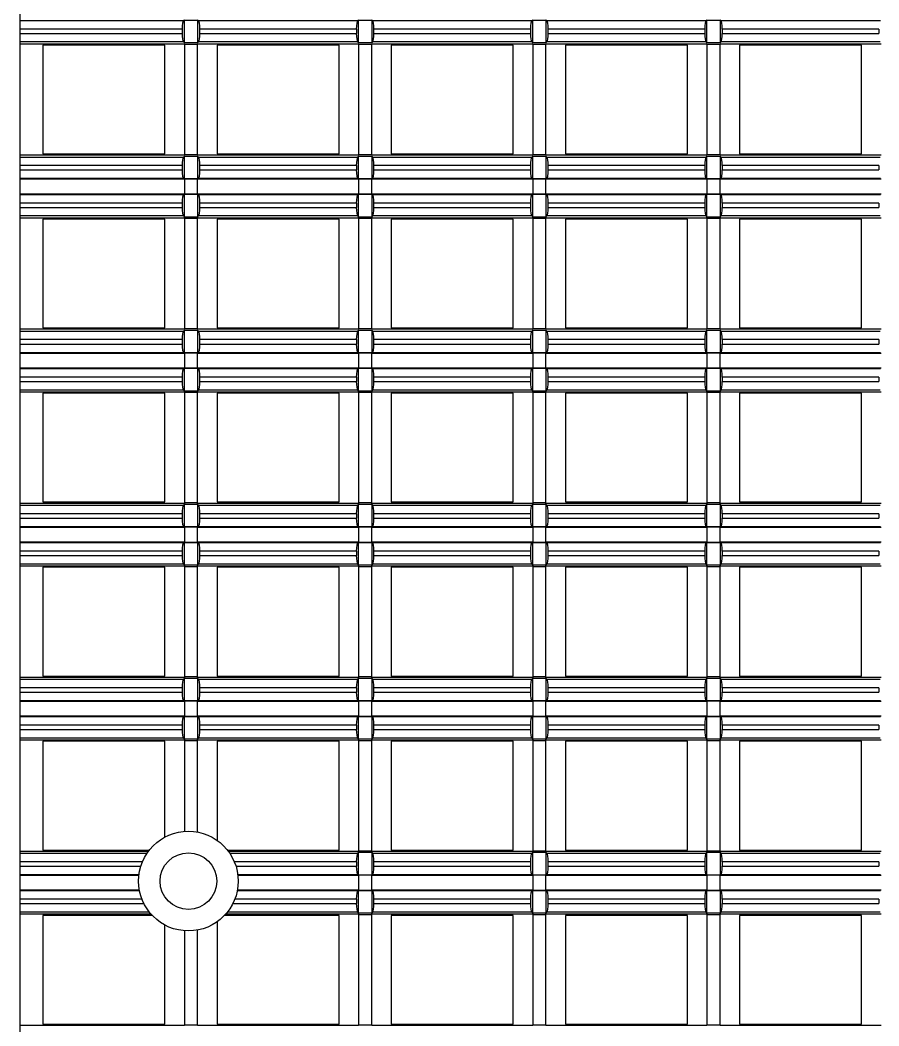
# Model space of a CAD drawing. Header units: inches. Extents: x 0 to 653, y 0 to 346.
# Drawn here: x 0 to 19.72, y 280.09 to 303.2 of the extents above; entities that cross this region are included whole.
import ezdxf

# ---------------------------------------------------------------- set-up
doc = ezdxf.new("R2010")
doc.units = ezdxf.units.IN
doc.header["$LTSCALE"] = 35.925693
doc.header["$MEASUREMENT"] = 0
doc.layers.get('0').update_dxf_attribs({"linetype": 'CONTINUOUS'})
doc.layers.add('2', color=7, linetype='CONTINUOUS')
doc.layers.add('71', color=7, linetype='CONTINUOUS')

msp = doc.modelspace()

# ---------------------------------------------------------------- linework, layer by layer
at = {"color": 7, "linetype": 'Continuous'}
msp.add_line((0, 0), (0, 346.127), dxfattribs=at)
at = {"color": 3, "linetype": 'Continuous'}
msp.add_circle((3.864, 283.418), 0.65, dxfattribs=at)
at = {"layer": '2', "color": 132, "linetype": 'Continuous', "true_color": 0x00cccc}
for p, q in [((0, 191.471), (0, 319.291)), ((0, 303.199), (3.755, 303.199)), ((3.773, 303.203), (3.755, 303.199)), ((3.773, 302.679), (3.773, 303.203)), ((3.773, 303.203), (4.073, 303.203)), ((4.073, 303.203), (4.073, 302.679)), ((4.092, 303.199), (4.073, 303.203)), ((4.092, 303.199), (7.755, 303.199)), ((7.773, 303.203), (7.755, 303.199)), ((7.773, 302.679), (7.773, 303.203)), ((7.773, 303.203), (8.073, 303.203)), ((8.073, 303.203), (8.073, 302.679)), ((8.092, 303.199), (8.073, 303.203)), ((8.092, 303.199), (11.755, 303.199)), ((11.773, 303.203), (11.755, 303.199)), ((11.773, 302.679), (11.773, 303.203)), ((11.773, 303.203), (12.073, 303.203)), ((12.073, 303.203), (12.073, 302.679)), ((12.092, 303.199), (12.073, 303.203)), ((12.092, 303.199), (15.755, 303.199)), ((15.773, 303.203), (15.755, 303.199)), ((15.773, 302.679), (15.773, 303.203)), ((15.773, 303.203), (16.073, 303.203)), ((16.073, 303.203), (16.073, 302.679)), ((16.092, 303.199), (16.073, 303.203)), ((16.092, 303.199), (19.755, 303.199)), ((3.721, 302.999), (0, 302.999)), ((0, 302.9), (3.721, 302.9)), ((3.721, 302.999), (3.721, 302.9)), ((4.126, 302.9), (4.126, 302.999)), ((7.721, 302.999), (4.126, 302.999)), ((4.126, 302.9), (7.721, 302.9)), ((7.721, 302.999), (7.721, 302.9)), ((8.126, 302.9), (8.126, 302.999)), ((11.721, 302.999), (8.126, 302.999)), ((8.126, 302.9), (11.721, 302.9)), ((11.721, 302.999), (11.721, 302.9)), ((12.126, 302.9), (12.126, 302.999)), ((15.721, 302.999), (12.126, 302.999)), ((12.126, 302.9), (15.721, 302.9)), ((15.721, 302.999), (15.721, 302.9)), ((16.126, 302.9), (16.126, 302.999)), ((19.721, 302.999), (16.126, 302.999)), ((16.126, 302.9), (19.721, 302.9)), ((19.721, 302.999), (19.721, 302.9)), ((3.75, 302.703), (0, 302.703)), ((0, 302.662), (3.773, 302.662)), ((0.523, 302.63), (0.523, 300.13)), ((3.323, 302.63), (0.523, 302.63)), ((3.323, 300.13), (3.323, 302.63)), ((3.75, 302.703), (3.773, 302.679)), ((4.073, 302.679), (3.773, 302.679)), ((3.773, 302.662), (3.773, 300.099)), ((4.073, 302.644), (3.773, 302.644)), ((4.073, 302.679), (4.097, 302.703)), ((4.073, 300.099), (4.073, 302.662)), ((4.073, 302.662), (7.773, 302.662)), ((7.75, 302.703), (4.097, 302.703)), ((4.523, 302.63), (4.523, 300.13)), ((7.323, 302.63), (4.523, 302.63)), ((7.323, 300.13), (7.323, 302.63)), ((7.75, 302.703), (7.773, 302.679)), ((8.073, 302.679), (7.773, 302.679)), ((7.773, 302.662), (7.773, 300.099)), ((8.073, 302.644), (7.773, 302.644)), ((8.073, 302.679), (8.097, 302.703)), ((8.073, 300.099), (8.073, 302.662)), ((8.073, 302.662), (11.773, 302.662)), ((11.75, 302.703), (8.097, 302.703)), ((8.523, 302.63), (8.523, 300.13)), ((11.323, 302.63), (8.523, 302.63)), ((11.323, 300.13), (11.323, 302.63)), ((11.75, 302.703), (11.773, 302.679)), ((12.073, 302.679), (11.773, 302.679)), ((11.773, 302.662), (11.773, 300.099)), ((12.073, 302.644), (11.773, 302.644)), ((12.073, 302.679), (12.097, 302.703)), ((12.073, 300.099), (12.073, 302.662)), ((12.073, 302.662), (15.773, 302.662)), ((15.75, 302.703), (12.097, 302.703)), ((12.523, 302.63), (12.523, 300.13)), ((15.323, 302.63), (12.523, 302.63)), ((15.323, 300.13), (15.323, 302.63)), ((15.75, 302.703), (15.773, 302.679)), ((16.073, 302.679), (15.773, 302.679)), ((15.773, 302.662), (15.773, 300.099)), ((16.073, 302.644), (15.773, 302.644)), ((16.073, 302.679), (16.096, 302.703)), ((16.073, 300.099), (16.073, 302.662)), ((16.073, 302.662), (19.773, 302.662)), ((19.75, 302.703), (16.096, 302.703)), ((16.523, 302.63), (16.523, 300.13)), ((19.323, 302.63), (16.523, 302.63)), ((19.323, 300.13), (19.323, 302.63)), ((3.773, 300.099), (0, 300.099)), ((0, 300.058), (3.75, 300.058)), ((0.523, 300.13), (3.323, 300.13)), ((3.773, 300.081), (3.75, 300.058)), ((3.773, 300.117), (4.073, 300.117)), ((3.773, 299.558), (3.773, 300.081)), ((3.773, 300.081), (4.073, 300.081)), ((7.773, 300.099), (4.073, 300.099)), ((4.073, 300.081), (4.073, 299.558)), ((4.097, 300.058), (4.073, 300.081)), ((4.097, 300.058), (7.75, 300.058)), ((4.523, 300.13), (7.323, 300.13)), ((7.773, 300.081), (7.75, 300.058)), ((7.773, 300.117), (8.073, 300.117)), ((7.773, 299.558), (7.773, 300.081)), ((7.773, 300.081), (8.073, 300.081)), ((11.773, 300.099), (8.073, 300.099)), ((8.073, 300.081), (8.073, 299.558)), ((8.097, 300.058), (8.073, 300.081)), ((8.097, 300.058), (11.75, 300.058)), ((8.523, 300.13), (11.323, 300.13)), ((11.773, 300.081), (11.75, 300.058)), ((11.773, 300.117), (12.073, 300.117)), ((11.773, 299.558), (11.773, 300.081)), ((11.773, 300.081), (12.073, 300.081)), ((15.773, 300.099), (12.073, 300.099)), ((12.073, 300.081), (12.073, 299.558)), ((12.097, 300.058), (12.073, 300.081)), ((12.097, 300.058), (15.75, 300.058)), ((12.523, 300.13), (15.323, 300.13)), ((15.773, 300.081), (15.75, 300.058)), ((15.773, 300.117), (16.073, 300.117)), ((15.773, 299.558), (15.773, 300.081)), ((15.773, 300.081), (16.073, 300.081)), ((19.773, 300.099), (16.073, 300.099)), ((16.073, 300.081), (16.073, 299.558)), ((16.096, 300.058), (16.073, 300.081)), ((16.096, 300.058), (19.75, 300.058)), ((16.523, 300.13), (19.323, 300.13)), ((3.721, 299.861), (0, 299.861)), ((3.721, 299.861), (3.721, 299.761)), ((4.126, 299.761), (4.126, 299.861)), ((7.721, 299.861), (4.126, 299.861)), ((7.721, 299.861), (7.721, 299.761)), ((8.126, 299.761), (8.126, 299.861)), ((11.721, 299.861), (8.126, 299.861)), ((11.721, 299.861), (11.721, 299.761)), ((12.126, 299.761), (12.126, 299.861)), ((15.721, 299.861), (12.126, 299.861)), ((15.721, 299.861), (15.721, 299.761)), ((16.126, 299.761), (16.126, 299.861)), ((19.721, 299.861), (16.126, 299.861)), ((19.721, 299.861), (19.721, 299.761)), ((0, 299.761), (3.721, 299.761)), ((3.755, 299.562), (0, 299.562)), ((3.755, 299.562), (3.773, 299.558)), ((4.073, 299.558), (4.092, 299.562)), ((7.755, 299.562), (4.092, 299.562)), ((4.126, 299.761), (7.721, 299.761)), ((7.755, 299.562), (7.773, 299.558)), ((8.073, 299.558), (8.092, 299.562)), ((11.755, 299.562), (8.092, 299.562)), ((8.126, 299.761), (11.721, 299.761)), ((11.755, 299.562), (11.773, 299.558)), ((12.073, 299.558), (12.092, 299.562)), ((15.755, 299.562), (12.092, 299.562)), ((12.126, 299.761), (15.721, 299.761)), ((15.755, 299.562), (15.773, 299.558)), ((16.073, 299.558), (16.092, 299.562)), ((19.755, 299.562), (16.092, 299.562)), ((16.126, 299.761), (19.721, 299.761)), ((0, 299.554), (3.773, 299.554)), ((4.073, 299.558), (3.773, 299.558)), ((3.773, 299.554), (3.773, 299.206)), ((4.073, 299.551), (3.773, 299.551)), ((4.073, 299.206), (4.073, 299.554)), ((4.073, 299.554), (7.773, 299.554)), ((8.073, 299.558), (7.773, 299.558)), ((7.773, 299.554), (7.773, 299.206)), ((8.073, 299.551), (7.773, 299.551)), ((8.073, 299.206), (8.073, 299.554)), ((8.073, 299.554), (11.773, 299.554)), ((12.073, 299.558), (11.773, 299.558)), ((11.773, 299.554), (11.773, 299.206)), ((12.073, 299.551), (11.773, 299.551)), ((12.073, 299.206), (12.073, 299.554)), ((12.073, 299.554), (15.773, 299.554)), ((16.073, 299.558), (15.773, 299.558)), ((15.773, 299.554), (15.773, 299.206)), ((16.073, 299.551), (15.773, 299.551)), ((16.073, 299.206), (16.073, 299.554)), ((16.073, 299.554), (19.773, 299.554)), ((3.773, 299.206), (0, 299.206)), ((0, 299.199), (3.755, 299.199)), ((3.773, 299.203), (3.755, 299.199)), ((3.773, 299.21), (4.073, 299.21)), ((3.773, 298.679), (3.773, 299.203)), ((3.773, 299.203), (4.073, 299.203)), ((7.773, 299.206), (4.073, 299.206)), ((4.073, 299.203), (4.073, 298.679)), ((4.092, 299.199), (4.073, 299.203)), ((4.092, 299.199), (7.755, 299.199)), ((7.773, 299.203), (7.755, 299.199)), ((7.773, 299.21), (8.073, 299.21)), ((7.773, 298.679), (7.773, 299.203)), ((7.773, 299.203), (8.073, 299.203)), ((11.773, 299.206), (8.073, 299.206)), ((8.073, 299.203), (8.073, 298.679)), ((8.092, 299.199), (8.073, 299.203)), ((8.092, 299.199), (11.755, 299.199)), ((11.773, 299.203), (11.755, 299.199)), ((11.773, 299.21), (12.073, 299.21)), ((11.773, 298.679), (11.773, 299.203)), ((11.773, 299.203), (12.073, 299.203)), ((15.773, 299.206), (12.073, 299.206)), ((12.073, 299.203), (12.073, 298.679)), ((12.092, 299.199), (12.073, 299.203)), ((12.092, 299.199), (15.755, 299.199)), ((15.773, 299.203), (15.755, 299.199)), ((15.773, 299.21), (16.073, 299.21)), ((15.773, 298.679), (15.773, 299.203)), ((15.773, 299.203), (16.073, 299.203)), ((19.773, 299.206), (16.073, 299.206)), ((16.073, 299.203), (16.073, 298.679)), ((16.092, 299.199), (16.073, 299.203)), ((16.092, 299.199), (19.755, 299.199)), ((3.721, 298.999), (0, 298.999)), ((0, 298.9), (3.721, 298.9)), ((3.721, 298.999), (3.721, 298.9)), ((4.126, 298.9), (4.126, 298.999)), ((7.721, 298.999), (4.126, 298.999)), ((4.126, 298.9), (7.721, 298.9)), ((7.721, 298.999), (7.721, 298.9)), ((8.126, 298.9), (8.126, 298.999)), ((11.721, 298.999), (8.126, 298.999)), ((8.126, 298.9), (11.721, 298.9)), ((11.721, 298.999), (11.721, 298.9)), ((12.126, 298.9), (12.126, 298.999)), ((15.721, 298.999), (12.126, 298.999)), ((12.126, 298.9), (15.721, 298.9)), ((15.721, 298.999), (15.721, 298.9)), ((16.126, 298.9), (16.126, 298.999)), ((19.721, 298.999), (16.126, 298.999)), ((16.126, 298.9), (19.721, 298.9)), ((19.721, 298.999), (19.721, 298.9)), ((3.75, 298.703), (0, 298.703)), ((0, 298.662), (3.773, 298.662)), ((3.75, 298.703), (3.773, 298.679)), ((4.073, 298.679), (3.773, 298.679)), ((3.773, 298.662), (3.773, 296.099)), ((4.073, 298.644), (3.773, 298.644)), ((4.073, 298.679), (4.097, 298.703)), ((4.073, 296.099), (4.073, 298.662)), ((4.073, 298.662), (7.773, 298.662)), ((7.75, 298.703), (4.097, 298.703)), ((7.75, 298.703), (7.773, 298.679)), ((8.073, 298.679), (7.773, 298.679)), ((7.773, 298.662), (7.773, 296.099)), ((8.073, 298.644), (7.773, 298.644)), ((8.073, 298.679), (8.097, 298.703)), ((8.073, 296.099), (8.073, 298.662)), ((8.073, 298.662), (11.773, 298.662)), ((11.75, 298.703), (8.097, 298.703)), ((11.75, 298.703), (11.773, 298.679)), ((12.073, 298.679), (11.773, 298.679)), ((11.773, 298.662), (11.773, 296.099)), ((12.073, 298.644), (11.773, 298.644)), ((12.073, 298.679), (12.097, 298.703)), ((12.073, 296.099), (12.073, 298.662)), ((12.073, 298.662), (15.773, 298.662)), ((15.75, 298.703), (12.097, 298.703)), ((15.75, 298.703), (15.773, 298.679)), ((16.073, 298.679), (15.773, 298.679)), ((15.773, 298.662), (15.773, 296.099)), ((16.073, 298.644), (15.773, 298.644)), ((16.073, 298.679), (16.096, 298.703)), ((16.073, 296.099), (16.073, 298.662)), ((16.073, 298.662), (19.773, 298.662)), ((19.75, 298.703), (16.096, 298.703)), ((0.523, 298.63), (0.523, 296.13)), ((3.323, 298.63), (0.523, 298.63)), ((3.323, 296.13), (3.323, 298.63)), ((4.523, 298.63), (4.523, 296.13)), ((7.323, 298.63), (4.523, 298.63)), ((7.323, 296.13), (7.323, 298.63)), ((8.523, 298.63), (8.523, 296.13)), ((11.323, 298.63), (8.523, 298.63)), ((11.323, 296.13), (11.323, 298.63)), ((12.523, 298.63), (12.523, 296.13)), ((15.323, 298.63), (12.523, 298.63)), ((15.323, 296.13), (15.323, 298.63)), ((16.523, 298.63), (16.523, 296.13)), ((19.323, 298.63), (16.523, 298.63)), ((19.323, 296.13), (19.323, 298.63)), ((3.773, 296.099), (0, 296.099)), ((0.523, 296.13), (3.323, 296.13)), ((3.773, 296.117), (4.073, 296.117)), ((7.773, 296.099), (4.073, 296.099)), ((4.523, 296.13), (7.323, 296.13)), ((7.773, 296.117), (8.073, 296.117)), ((11.773, 296.099), (8.073, 296.099)), ((8.523, 296.13), (11.323, 296.13)), ((11.773, 296.117), (12.073, 296.117)), ((15.773, 296.099), (12.073, 296.099)), ((12.523, 296.13), (15.323, 296.13)), ((15.773, 296.117), (16.073, 296.117)), ((19.773, 296.099), (16.073, 296.099)), ((16.523, 296.13), (19.323, 296.13)), ((0, 296.058), (3.75, 296.058)), ((3.721, 295.861), (0, 295.861)), ((3.721, 295.861), (3.721, 295.761)), ((3.773, 296.081), (3.75, 296.058)), ((3.773, 295.558), (3.773, 296.081)), ((3.773, 296.081), (4.073, 296.081)), ((4.073, 296.081), (4.073, 295.558)), ((4.097, 296.058), (4.073, 296.081)), ((4.097, 296.058), (7.75, 296.058)), ((4.126, 295.761), (4.126, 295.861)), ((7.721, 295.861), (4.126, 295.861)), ((7.721, 295.861), (7.721, 295.761)), ((7.773, 296.081), (7.75, 296.058)), ((7.773, 295.558), (7.773, 296.081)), ((7.773, 296.081), (8.073, 296.081)), ((8.073, 296.081), (8.073, 295.558)), ((8.097, 296.058), (8.073, 296.081)), ((8.097, 296.058), (11.75, 296.058)), ((8.126, 295.761), (8.126, 295.861)), ((11.721, 295.861), (8.126, 295.861)), ((11.721, 295.861), (11.721, 295.761)), ((11.773, 296.081), (11.75, 296.058)), ((11.773, 295.558), (11.773, 296.081)), ((11.773, 296.081), (12.073, 296.081)), ((12.073, 296.081), (12.073, 295.558)), ((12.097, 296.058), (12.073, 296.081)), ((12.097, 296.058), (15.75, 296.058)), ((12.126, 295.761), (12.126, 295.861)), ((15.721, 295.861), (12.126, 295.861)), ((15.721, 295.861), (15.721, 295.761)), ((15.773, 296.081), (15.75, 296.058)), ((15.773, 295.558), (15.773, 296.081)), ((15.773, 296.081), (16.073, 296.081)), ((16.073, 296.081), (16.073, 295.558)), ((16.096, 296.058), (16.073, 296.081)), ((16.096, 296.058), (19.75, 296.058)), ((16.126, 295.761), (16.126, 295.861)), ((19.721, 295.861), (16.126, 295.861)), ((19.721, 295.861), (19.721, 295.761)), ((0, 295.761), (3.721, 295.761)), ((4.126, 295.761), (7.721, 295.761)), ((8.126, 295.761), (11.721, 295.761)), ((12.126, 295.761), (15.721, 295.761)), ((16.126, 295.761), (19.721, 295.761)), ((3.755, 295.562), (0, 295.562)), ((0, 295.554), (3.773, 295.554)), ((3.755, 295.562), (3.773, 295.558)), ((4.073, 295.558), (3.773, 295.558)), ((3.773, 295.554), (3.773, 295.206)), ((4.073, 295.551), (3.773, 295.551)), ((4.073, 295.558), (4.092, 295.562)), ((4.073, 295.206), (4.073, 295.554)), ((4.073, 295.554), (7.773, 295.554)), ((7.755, 295.562), (4.092, 295.562)), ((7.755, 295.562), (7.773, 295.558)), ((8.073, 295.558), (7.773, 295.558)), ((7.773, 295.554), (7.773, 295.206)), ((8.073, 295.551), (7.773, 295.551)), ((8.073, 295.558), (8.092, 295.562)), ((8.073, 295.206), (8.073, 295.554)), ((8.073, 295.554), (11.773, 295.554)), ((11.755, 295.562), (8.092, 295.562)), ((11.755, 295.562), (11.773, 295.558)), ((12.073, 295.558), (11.773, 295.558)), ((11.773, 295.554), (11.773, 295.206)), ((12.073, 295.551), (11.773, 295.551)), ((12.073, 295.558), (12.092, 295.562)), ((12.073, 295.206), (12.073, 295.554)), ((12.073, 295.554), (15.773, 295.554)), ((15.755, 295.562), (12.092, 295.562)), ((15.755, 295.562), (15.773, 295.558)), ((16.073, 295.558), (15.773, 295.558)), ((15.773, 295.554), (15.773, 295.206)), ((16.073, 295.551), (15.773, 295.551)), ((16.073, 295.558), (16.092, 295.562)), ((16.073, 295.206), (16.073, 295.554)), ((16.073, 295.554), (19.773, 295.554)), ((19.755, 295.562), (16.092, 295.562)), ((3.773, 295.206), (0, 295.206)), ((0, 295.199), (3.755, 295.199)), ((3.773, 295.203), (3.755, 295.199)), ((3.773, 295.21), (4.073, 295.21)), ((3.773, 294.679), (3.773, 295.203)), ((3.773, 295.203), (4.073, 295.203)), ((7.773, 295.206), (4.073, 295.206)), ((4.073, 295.203), (4.073, 294.679)), ((4.092, 295.199), (4.073, 295.203)), ((4.092, 295.199), (7.755, 295.199)), ((7.773, 295.203), (7.755, 295.199)), ((7.773, 295.21), (8.073, 295.21)), ((7.773, 294.679), (7.773, 295.203)), ((7.773, 295.203), (8.073, 295.203)), ((11.773, 295.206), (8.073, 295.206)), ((8.073, 295.203), (8.073, 294.679)), ((8.092, 295.199), (8.073, 295.203)), ((8.092, 295.199), (11.755, 295.199)), ((11.773, 295.203), (11.755, 295.199)), ((11.773, 295.21), (12.073, 295.21)), ((11.773, 294.679), (11.773, 295.203)), ((11.773, 295.203), (12.073, 295.203)), ((15.773, 295.206), (12.073, 295.206)), ((12.073, 295.203), (12.073, 294.679)), ((12.092, 295.199), (12.073, 295.203)), ((12.092, 295.199), (15.755, 295.199)), ((15.773, 295.203), (15.755, 295.199)), ((15.773, 295.21), (16.073, 295.21)), ((15.773, 294.679), (15.773, 295.203)), ((15.773, 295.203), (16.073, 295.203)), ((19.773, 295.206), (16.073, 295.206)), ((16.073, 295.203), (16.073, 294.679)), ((16.092, 295.199), (16.073, 295.203)), ((16.092, 295.199), (19.755, 295.199)), ((3.721, 294.999), (0, 294.999)), ((3.721, 294.999), (3.721, 294.9)), ((4.126, 294.9), (4.126, 294.999)), ((7.721, 294.999), (4.126, 294.999)), ((7.721, 294.999), (7.721, 294.9)), ((8.126, 294.9), (8.126, 294.999)), ((11.721, 294.999), (8.126, 294.999)), ((11.721, 294.999), (11.721, 294.9)), ((12.126, 294.9), (12.126, 294.999)), ((15.721, 294.999), (12.126, 294.999)), ((15.721, 294.999), (15.721, 294.9)), ((16.126, 294.9), (16.126, 294.999)), ((19.721, 294.999), (16.126, 294.999)), ((19.721, 294.999), (19.721, 294.9)), ((0, 294.9), (3.721, 294.9)), ((4.126, 294.9), (7.721, 294.9)), ((8.126, 294.9), (11.721, 294.9)), ((12.126, 294.9), (15.721, 294.9)), ((16.126, 294.9), (19.721, 294.9)), ((3.75, 294.703), (0, 294.703)), ((0, 294.662), (3.773, 294.662)), ((0.523, 294.63), (0.523, 292.131)), ((3.323, 294.63), (0.523, 294.63)), ((3.323, 292.131), (3.323, 294.63)), ((3.75, 294.703), (3.773, 294.679)), ((4.073, 294.679), (3.773, 294.679)), ((3.773, 294.662), (3.773, 292.099)), ((4.073, 294.644), (3.773, 294.644)), ((4.073, 294.679), (4.097, 294.703)), ((4.073, 292.099), (4.073, 294.662)), ((4.073, 294.662), (7.773, 294.662)), ((7.75, 294.703), (4.097, 294.703)), ((4.523, 294.63), (4.523, 292.131)), ((7.323, 294.63), (4.523, 294.63)), ((7.323, 292.131), (7.323, 294.63)), ((7.75, 294.703), (7.773, 294.679)), ((8.073, 294.679), (7.773, 294.679)), ((7.773, 294.662), (7.773, 292.099)), ((8.073, 294.644), (7.773, 294.644)), ((8.073, 294.679), (8.097, 294.703)), ((8.073, 292.099), (8.073, 294.662)), ((8.073, 294.662), (11.773, 294.662)), ((11.75, 294.703), (8.097, 294.703)), ((8.523, 294.63), (8.523, 292.131)), ((11.323, 294.63), (8.523, 294.63)), ((11.323, 292.131), (11.323, 294.63)), ((11.75, 294.703), (11.773, 294.679)), ((12.073, 294.679), (11.773, 294.679)), ((11.773, 294.662), (11.773, 292.099)), ((12.073, 294.644), (11.773, 294.644)), ((12.073, 294.679), (12.097, 294.703)), ((12.073, 292.099), (12.073, 294.662)), ((12.073, 294.662), (15.773, 294.662)), ((15.75, 294.703), (12.097, 294.703)), ((12.523, 294.63), (12.523, 292.131)), ((15.323, 294.63), (12.523, 294.63)), ((15.323, 292.131), (15.323, 294.63)), ((15.75, 294.703), (15.773, 294.679)), ((16.073, 294.679), (15.773, 294.679)), ((15.773, 294.662), (15.773, 292.099)), ((16.073, 294.644), (15.773, 294.644)), ((16.073, 294.679), (16.096, 294.703)), ((16.073, 292.099), (16.073, 294.662)), ((16.073, 294.662), (19.773, 294.662)), ((19.75, 294.703), (16.096, 294.703)), ((16.523, 294.63), (16.523, 292.131)), ((19.323, 294.63), (16.523, 294.63)), ((19.323, 292.131), (19.323, 294.63)), ((3.773, 292.099), (0, 292.099)), ((0, 292.058), (3.75, 292.058)), ((0.523, 292.131), (3.323, 292.131)), ((3.773, 292.082), (3.75, 292.058)), ((3.773, 292.117), (4.073, 292.117)), ((3.773, 291.558), (3.773, 292.082)), ((3.773, 292.082), (4.073, 292.082)), ((7.773, 292.099), (4.073, 292.099)), ((4.073, 292.082), (4.073, 291.558)), ((4.097, 292.058), (4.073, 292.082)), ((4.097, 292.058), (7.75, 292.058)), ((4.523, 292.131), (7.323, 292.131)), ((7.773, 292.082), (7.75, 292.058)), ((7.773, 292.117), (8.073, 292.117)), ((7.773, 291.558), (7.773, 292.082)), ((7.773, 292.082), (8.073, 292.082)), ((11.773, 292.099), (8.073, 292.099)), ((8.073, 292.082), (8.073, 291.558)), ((8.097, 292.058), (8.073, 292.082)), ((8.097, 292.058), (11.75, 292.058)), ((8.523, 292.131), (11.323, 292.131)), ((11.773, 292.082), (11.75, 292.058)), ((11.773, 292.117), (12.073, 292.117)), ((11.773, 291.558), (11.773, 292.082)), ((11.773, 292.082), (12.073, 292.082)), ((15.773, 292.099), (12.073, 292.099)), ((12.073, 292.082), (12.073, 291.558)), ((12.097, 292.058), (12.073, 292.082)), ((12.097, 292.058), (15.75, 292.058)), ((12.523, 292.131), (15.323, 292.131)), ((15.773, 292.082), (15.75, 292.058)), ((15.773, 292.117), (16.073, 292.117)), ((15.773, 291.558), (15.773, 292.082)), ((15.773, 292.082), (16.073, 292.082)), ((19.773, 292.099), (16.073, 292.099)), ((16.073, 292.082), (16.073, 291.558)), ((16.096, 292.058), (16.073, 292.082)), ((16.096, 292.058), (19.75, 292.058)), ((16.523, 292.131), (19.323, 292.131)), ((3.721, 291.861), (0, 291.861)), ((0, 291.762), (3.721, 291.762)), ((3.721, 291.861), (3.721, 291.762)), ((4.126, 291.762), (4.126, 291.861)), ((7.721, 291.861), (4.126, 291.861)), ((4.126, 291.762), (7.721, 291.762)), ((7.721, 291.861), (7.721, 291.762)), ((8.126, 291.762), (8.126, 291.861)), ((11.721, 291.861), (8.126, 291.861)), ((8.126, 291.762), (11.721, 291.762)), ((11.721, 291.861), (11.721, 291.762)), ((12.126, 291.762), (12.126, 291.861)), ((15.721, 291.861), (12.126, 291.861)), ((12.126, 291.762), (15.721, 291.762)), ((15.721, 291.861), (15.721, 291.762)), ((16.126, 291.762), (16.126, 291.861)), ((19.721, 291.861), (16.126, 291.861)), ((16.126, 291.762), (19.721, 291.762)), ((19.721, 291.861), (19.721, 291.762)), ((3.755, 291.562), (0, 291.562)), ((0, 291.554), (3.773, 291.554)), ((3.755, 291.562), (3.773, 291.558)), ((4.073, 291.558), (3.773, 291.558)), ((3.773, 291.554), (3.773, 291.207)), ((4.073, 291.551), (3.773, 291.551)), ((4.073, 291.558), (4.092, 291.562)), ((4.073, 291.207), (4.073, 291.554)), ((4.073, 291.554), (7.773, 291.554)), ((7.755, 291.562), (4.092, 291.562)), ((7.755, 291.562), (7.773, 291.558)), ((8.073, 291.558), (7.773, 291.558)), ((7.773, 291.554), (7.773, 291.207)), ((8.073, 291.551), (7.773, 291.551)), ((8.073, 291.558), (8.092, 291.562)), ((8.073, 291.207), (8.073, 291.554)), ((8.073, 291.554), (11.773, 291.554)), ((11.755, 291.562), (8.092, 291.562)), ((11.755, 291.562), (11.773, 291.558)), ((12.073, 291.558), (11.773, 291.558)), ((11.773, 291.554), (11.773, 291.207)), ((12.073, 291.551), (11.773, 291.551)), ((12.073, 291.558), (12.092, 291.562)), ((12.073, 291.207), (12.073, 291.554)), ((12.073, 291.554), (15.773, 291.554)), ((15.755, 291.562), (12.092, 291.562)), ((15.755, 291.562), (15.773, 291.558)), ((16.073, 291.558), (15.773, 291.558)), ((15.773, 291.554), (15.773, 291.207)), ((16.073, 291.551), (15.773, 291.551)), ((16.073, 291.558), (16.092, 291.562)), ((16.073, 291.207), (16.073, 291.554)), ((16.073, 291.554), (19.773, 291.554)), ((19.755, 291.562), (16.092, 291.562)), ((3.773, 291.207), (0, 291.207)), ((0, 291.199), (3.755, 291.199)), ((3.773, 291.203), (3.755, 291.199)), ((3.773, 291.21), (4.073, 291.21)), ((3.773, 290.679), (3.773, 291.203)), ((3.773, 291.203), (4.073, 291.203)), ((7.773, 291.207), (4.073, 291.207)), ((4.073, 291.203), (4.073, 290.679)), ((4.092, 291.199), (4.073, 291.203)), ((4.092, 291.199), (7.755, 291.199)), ((7.773, 291.203), (7.755, 291.199)), ((7.773, 291.21), (8.073, 291.21)), ((7.773, 290.679), (7.773, 291.203)), ((7.773, 291.203), (8.073, 291.203)), ((11.773, 291.207), (8.073, 291.207)), ((8.073, 291.203), (8.073, 290.679)), ((8.092, 291.199), (8.073, 291.203)), ((8.092, 291.199), (11.755, 291.199)), ((11.773, 291.203), (11.755, 291.199)), ((11.773, 291.21), (12.073, 291.21)), ((11.773, 290.679), (11.773, 291.203)), ((11.773, 291.203), (12.073, 291.203)), ((15.773, 291.207), (12.073, 291.207)), ((12.073, 291.203), (12.073, 290.679)), ((12.092, 291.199), (12.073, 291.203)), ((12.092, 291.199), (15.755, 291.199)), ((15.773, 291.203), (15.755, 291.199)), ((15.773, 291.21), (16.073, 291.21)), ((15.773, 290.679), (15.773, 291.203)), ((15.773, 291.203), (16.073, 291.203)), ((19.773, 291.207), (16.073, 291.207)), ((16.073, 291.203), (16.073, 290.679)), ((16.092, 291.199), (16.073, 291.203)), ((16.092, 291.199), (19.755, 291.199)), ((3.721, 291), (0, 291)), ((0, 290.9), (3.721, 290.9)), ((3.721, 291), (3.721, 290.9)), ((4.126, 290.9), (4.126, 291)), ((7.721, 291), (4.126, 291)), ((4.126, 290.9), (7.721, 290.9)), ((7.721, 291), (7.721, 290.9)), ((8.126, 290.9), (8.126, 291)), ((11.721, 291), (8.126, 291)), ((8.126, 290.9), (11.721, 290.9)), ((11.721, 291), (11.721, 290.9)), ((12.126, 290.9), (12.126, 291)), ((15.721, 291), (12.126, 291)), ((12.126, 290.9), (15.721, 290.9)), ((15.721, 291), (15.721, 290.9)), ((16.126, 290.9), (16.126, 291)), ((19.721, 291), (16.126, 291)), ((16.126, 290.9), (19.721, 290.9)), ((19.721, 291), (19.721, 290.9)), ((3.75, 290.703), (0, 290.703)), ((0, 290.662), (3.773, 290.662)), ((0.523, 290.631), (0.523, 288.131)), ((3.323, 290.631), (0.523, 290.631)), ((3.323, 288.131), (3.323, 290.631)), ((3.75, 290.703), (3.773, 290.679)), ((4.073, 290.679), (3.773, 290.679)), ((3.773, 290.662), (3.773, 288.099)), ((4.073, 290.644), (3.773, 290.644)), ((4.073, 290.679), (4.097, 290.703)), ((4.073, 288.099), (4.073, 290.662)), ((4.073, 290.662), (7.773, 290.662)), ((7.75, 290.703), (4.097, 290.703)), ((4.523, 290.631), (4.523, 288.131)), ((7.323, 290.631), (4.523, 290.631)), ((7.323, 288.131), (7.323, 290.631)), ((7.75, 290.703), (7.773, 290.679)), ((8.073, 290.679), (7.773, 290.679)), ((7.773, 290.662), (7.773, 288.099)), ((8.073, 290.644), (7.773, 290.644)), ((8.073, 290.679), (8.097, 290.703)), ((8.073, 288.099), (8.073, 290.662)), ((8.073, 290.662), (11.773, 290.662)), ((11.75, 290.703), (8.097, 290.703)), ((8.523, 290.631), (8.523, 288.131)), ((11.323, 290.631), (8.523, 290.631)), ((11.323, 288.131), (11.323, 290.631)), ((11.75, 290.703), (11.773, 290.679)), ((12.073, 290.679), (11.773, 290.679)), ((11.773, 290.662), (11.773, 288.099)), ((12.073, 290.644), (11.773, 290.644)), ((12.073, 290.679), (12.097, 290.703)), ((12.073, 288.099), (12.073, 290.662)), ((12.073, 290.662), (15.773, 290.662)), ((15.75, 290.703), (12.097, 290.703)), ((12.523, 290.631), (12.523, 288.131)), ((15.323, 290.631), (12.523, 290.631)), ((15.323, 288.131), (15.323, 290.631)), ((15.75, 290.703), (15.773, 290.679)), ((16.073, 290.679), (15.773, 290.679)), ((15.773, 290.662), (15.773, 288.099)), ((16.073, 290.644), (15.773, 290.644)), ((16.073, 290.679), (16.096, 290.703)), ((16.073, 288.099), (16.073, 290.662)), ((16.073, 290.662), (19.773, 290.662)), ((19.75, 290.703), (16.096, 290.703)), ((16.523, 290.631), (16.523, 288.131)), ((19.323, 290.631), (16.523, 290.631)), ((19.323, 288.131), (19.323, 290.631)), ((3.773, 288.099), (0, 288.099)), ((0, 288.058), (3.75, 288.058)), ((0.523, 288.131), (3.323, 288.131)), ((3.773, 288.082), (3.75, 288.058)), ((3.773, 288.117), (4.073, 288.117)), ((3.773, 287.558), (3.773, 288.082)), ((3.773, 288.082), (4.073, 288.082)), ((7.773, 288.099), (4.073, 288.099)), ((4.073, 288.082), (4.073, 287.558)), ((4.097, 288.058), (4.073, 288.082)), ((4.097, 288.058), (7.75, 288.058)), ((4.523, 288.131), (7.323, 288.131)), ((7.773, 288.082), (7.75, 288.058)), ((7.773, 288.117), (8.073, 288.117)), ((7.773, 287.558), (7.773, 288.082)), ((7.773, 288.082), (8.073, 288.082)), ((11.773, 288.099), (8.073, 288.099)), ((8.073, 288.082), (8.073, 287.558)), ((8.097, 288.058), (8.073, 288.082)), ((8.097, 288.058), (11.75, 288.058)), ((8.523, 288.131), (11.323, 288.131)), ((11.773, 288.082), (11.75, 288.058)), ((11.773, 288.117), (12.073, 288.117)), ((11.773, 287.558), (11.773, 288.082)), ((11.773, 288.082), (12.073, 288.082)), ((15.773, 288.099), (12.073, 288.099)), ((12.073, 288.082), (12.073, 287.558)), ((12.097, 288.058), (12.073, 288.082)), ((12.097, 288.058), (15.75, 288.058)), ((12.523, 288.131), (15.323, 288.131)), ((15.773, 288.082), (15.75, 288.058)), ((15.773, 288.117), (16.073, 288.117)), ((15.773, 287.558), (15.773, 288.082)), ((15.773, 288.082), (16.073, 288.082)), ((19.773, 288.099), (16.073, 288.099)), ((16.073, 288.082), (16.073, 287.558)), ((16.096, 288.058), (16.073, 288.082)), ((16.096, 288.058), (19.75, 288.058)), ((16.523, 288.131), (19.323, 288.131)), ((3.721, 287.861), (0, 287.861)), ((3.721, 287.861), (3.721, 287.762)), ((4.126, 287.762), (4.126, 287.861)), ((7.721, 287.861), (4.126, 287.861)), ((7.721, 287.861), (7.721, 287.762)), ((8.126, 287.762), (8.126, 287.861)), ((11.721, 287.861), (8.126, 287.861)), ((11.721, 287.861), (11.721, 287.762)), ((12.126, 287.762), (12.126, 287.861)), ((15.721, 287.861), (12.126, 287.861)), ((15.721, 287.861), (15.721, 287.762)), ((16.126, 287.762), (16.126, 287.861)), ((19.721, 287.861), (16.126, 287.861)), ((19.721, 287.861), (19.721, 287.762)), ((0, 287.762), (3.721, 287.762)), ((3.755, 287.562), (0, 287.562)), ((0, 287.555), (3.773, 287.555)), ((3.755, 287.562), (3.773, 287.558)), ((4.073, 287.558), (3.773, 287.558)), ((3.773, 287.555), (3.773, 287.207)), ((4.073, 287.551), (3.773, 287.551)), ((4.073, 287.558), (4.092, 287.562)), ((4.073, 287.207), (4.073, 287.555)), ((4.073, 287.555), (7.773, 287.555)), ((7.755, 287.562), (4.092, 287.562)), ((4.126, 287.762), (7.721, 287.762)), ((7.755, 287.562), (7.773, 287.558)), ((8.073, 287.558), (7.773, 287.558)), ((7.773, 287.555), (7.773, 287.207)), ((8.073, 287.551), (7.773, 287.551)), ((8.073, 287.558), (8.092, 287.562)), ((8.073, 287.207), (8.073, 287.555)), ((8.073, 287.555), (11.773, 287.555)), ((11.755, 287.562), (8.092, 287.562)), ((8.126, 287.762), (11.721, 287.762)), ((11.755, 287.562), (11.773, 287.558)), ((12.073, 287.558), (11.773, 287.558)), ((11.773, 287.555), (11.773, 287.207)), ((12.073, 287.551), (11.773, 287.551)), ((12.073, 287.558), (12.092, 287.562)), ((12.073, 287.207), (12.073, 287.555)), ((12.073, 287.555), (15.773, 287.555)), ((15.755, 287.562), (12.092, 287.562)), ((12.126, 287.762), (15.721, 287.762)), ((15.755, 287.562), (15.773, 287.558)), ((16.073, 287.558), (15.773, 287.558)), ((15.773, 287.555), (15.773, 287.207)), ((16.073, 287.551), (15.773, 287.551)), ((16.073, 287.558), (16.092, 287.562)), ((16.073, 287.207), (16.073, 287.555)), ((16.073, 287.555), (19.773, 287.555)), ((19.755, 287.562), (16.092, 287.562)), ((16.126, 287.762), (19.721, 287.762)), ((3.773, 287.207), (0, 287.207)), ((0, 287.199), (3.755, 287.199)), ((3.773, 287.203), (3.755, 287.199)), ((3.773, 287.21), (4.073, 287.21)), ((3.773, 286.68), (3.773, 287.203)), ((3.773, 287.203), (4.073, 287.203)), ((7.773, 287.207), (4.073, 287.207)), ((4.073, 287.203), (4.073, 286.68)), ((4.092, 287.199), (4.073, 287.203)), ((4.092, 287.199), (7.755, 287.199)), ((7.773, 287.203), (7.755, 287.199)), ((7.773, 287.21), (8.073, 287.21)), ((7.773, 286.68), (7.773, 287.203)), ((7.773, 287.203), (8.073, 287.203)), ((11.773, 287.207), (8.073, 287.207)), ((8.073, 287.203), (8.073, 286.68)), ((8.092, 287.199), (8.073, 287.203)), ((8.092, 287.199), (11.755, 287.199)), ((11.773, 287.203), (11.755, 287.199)), ((11.773, 287.21), (12.073, 287.21)), ((11.773, 286.68), (11.773, 287.203)), ((11.773, 287.203), (12.073, 287.203)), ((15.773, 287.207), (12.073, 287.207)), ((12.073, 287.203), (12.073, 286.68)), ((12.092, 287.199), (12.073, 287.203)), ((12.092, 287.199), (15.755, 287.199)), ((15.773, 287.203), (15.755, 287.199)), ((15.773, 287.21), (16.073, 287.21)), ((15.773, 286.68), (15.773, 287.203)), ((15.773, 287.203), (16.073, 287.203)), ((19.773, 287.207), (16.073, 287.207)), ((16.073, 287.203), (16.073, 286.68)), ((16.092, 287.199), (16.073, 287.203)), ((16.092, 287.199), (19.755, 287.199)), ((3.721, 287), (0, 287)), ((0, 286.9), (3.721, 286.9)), ((3.721, 287), (3.721, 286.9)), ((4.126, 286.9), (4.126, 287)), ((7.721, 287), (4.126, 287)), ((4.126, 286.9), (7.721, 286.9)), ((7.721, 287), (7.721, 286.9)), ((8.126, 286.9), (8.126, 287)), ((11.721, 287), (8.126, 287)), ((8.126, 286.9), (11.721, 286.9)), ((11.721, 287), (11.721, 286.9)), ((12.126, 286.9), (12.126, 287)), ((15.721, 287), (12.126, 287)), ((12.126, 286.9), (15.721, 286.9)), ((15.721, 287), (15.721, 286.9)), ((16.126, 286.9), (16.126, 287)), ((19.721, 287), (16.126, 287)), ((16.126, 286.9), (19.721, 286.9)), ((19.721, 287), (19.721, 286.9)), ((3.75, 286.703), (0, 286.703)), ((0, 286.662), (3.773, 286.662)), ((0.523, 286.631), (0.523, 284.131)), ((3.323, 286.631), (0.523, 286.631)), ((3.323, 284.429), (3.323, 286.631)), ((3.75, 286.703), (3.773, 286.68)), ((4.073, 286.68), (3.773, 286.68)), ((3.773, 286.662), (3.773, 284.56)), ((4.073, 286.644), (3.773, 286.644)), ((4.073, 286.68), (4.097, 286.703)), ((4.073, 284.545), (4.073, 286.662)), ((4.073, 286.662), (7.773, 286.662)), ((7.75, 286.703), (4.097, 286.703)), ((4.523, 286.631), (4.523, 284.355)), ((7.323, 286.631), (4.523, 286.631)), ((7.323, 284.131), (7.323, 286.631)), ((7.75, 286.703), (7.773, 286.68)), ((8.073, 286.68), (7.773, 286.68)), ((7.773, 286.662), (7.773, 284.099)), ((8.073, 286.644), (7.773, 286.644)), ((8.073, 286.68), (8.097, 286.703)), ((8.073, 284.099), (8.073, 286.662)), ((8.073, 286.662), (11.773, 286.662)), ((11.75, 286.703), (8.097, 286.703)), ((8.523, 286.631), (8.523, 284.131)), ((11.323, 286.631), (8.523, 286.631)), ((11.323, 284.131), (11.323, 286.631)), ((11.75, 286.703), (11.773, 286.68)), ((12.073, 286.68), (11.773, 286.68)), ((11.773, 286.662), (11.773, 284.099)), ((12.073, 286.644), (11.773, 286.644)), ((12.073, 286.68), (12.097, 286.703)), ((12.073, 284.099), (12.073, 286.662)), ((12.073, 286.662), (15.773, 286.662)), ((15.75, 286.703), (12.097, 286.703)), ((12.523, 286.631), (12.523, 284.131)), ((15.323, 286.631), (12.523, 286.631)), ((15.323, 284.131), (15.323, 286.631)), ((15.75, 286.703), (15.773, 286.68)), ((16.073, 286.68), (15.773, 286.68)), ((15.773, 286.662), (15.773, 284.099)), ((16.073, 286.644), (15.773, 286.644)), ((16.073, 286.68), (16.096, 286.703)), ((16.073, 284.099), (16.073, 286.662)), ((16.073, 286.662), (19.773, 286.662)), ((19.75, 286.703), (16.096, 286.703)), ((16.523, 286.631), (16.523, 284.131)), ((19.323, 286.631), (16.523, 286.631)), ((19.323, 284.131), (19.323, 286.631)), ((2.942, 284.099), (0, 284.099)), ((0.523, 284.131), (2.966, 284.131)), ((4.761, 284.131), (7.323, 284.131)), ((7.773, 284.099), (4.785, 284.099)), ((7.773, 284.082), (7.75, 284.058)), ((7.773, 284.117), (8.073, 284.117)), ((7.773, 283.558), (7.773, 284.082)), ((7.773, 284.082), (8.073, 284.082)), ((11.773, 284.099), (8.073, 284.099)), ((8.073, 284.082), (8.073, 283.558)), ((8.097, 284.058), (8.073, 284.082)), ((8.523, 284.131), (11.323, 284.131)), ((11.773, 284.082), (11.75, 284.058)), ((11.773, 284.117), (12.073, 284.117)), ((11.773, 283.558), (11.773, 284.082)), ((11.773, 284.082), (12.073, 284.082)), ((15.773, 284.099), (12.073, 284.099)), ((12.073, 284.082), (12.073, 283.558)), ((12.097, 284.058), (12.073, 284.082)), ((12.523, 284.131), (15.323, 284.131)), ((15.773, 284.082), (15.75, 284.058)), ((15.773, 284.117), (16.073, 284.117)), ((15.773, 283.558), (15.773, 284.082)), ((15.773, 284.082), (16.073, 284.082)), ((19.773, 284.099), (16.073, 284.099)), ((16.073, 284.082), (16.073, 283.558)), ((16.096, 284.058), (16.073, 284.082)), ((16.523, 284.131), (19.323, 284.131)), ((0, 284.058), (2.914, 284.058)), ((2.807, 283.861), (0, 283.861)), ((4.814, 284.058), (7.75, 284.058)), ((7.721, 283.861), (4.92, 283.861)), ((7.721, 283.861), (7.721, 283.762)), ((8.097, 284.058), (11.75, 284.058)), ((8.126, 283.762), (8.126, 283.861)), ((11.721, 283.861), (8.126, 283.861)), ((11.721, 283.861), (11.721, 283.762)), ((12.097, 284.058), (15.75, 284.058)), ((12.126, 283.762), (12.126, 283.861)), ((15.721, 283.861), (12.126, 283.861)), ((15.721, 283.861), (15.721, 283.762)), ((16.096, 284.058), (19.75, 284.058)), ((16.126, 283.762), (16.126, 283.861)), ((19.721, 283.861), (16.126, 283.861)), ((19.721, 283.861), (19.721, 283.762)), ((0, 283.762), (2.771, 283.762)), ((4.956, 283.762), (7.721, 283.762)), ((8.126, 283.762), (11.721, 283.762)), ((12.126, 283.762), (15.721, 283.762)), ((16.126, 283.762), (19.721, 283.762)), ((2.727, 283.562), (0, 283.562)), ((0, 283.555), (2.726, 283.555)), ((7.755, 283.562), (5, 283.562)), ((5.001, 283.555), (7.773, 283.555)), ((7.755, 283.562), (7.773, 283.558)), ((8.073, 283.558), (7.773, 283.558)), ((7.773, 283.555), (7.773, 283.207)), ((8.073, 283.551), (7.773, 283.551)), ((8.073, 283.558), (8.092, 283.562)), ((8.073, 283.207), (8.073, 283.555)), ((8.073, 283.555), (11.773, 283.555)), ((11.755, 283.562), (8.092, 283.562)), ((11.755, 283.562), (11.773, 283.558)), ((12.073, 283.558), (11.773, 283.558)), ((11.773, 283.555), (11.773, 283.207)), ((12.073, 283.551), (11.773, 283.551)), ((12.073, 283.558), (12.092, 283.562)), ((12.073, 283.207), (12.073, 283.555)), ((12.073, 283.555), (15.773, 283.555)), ((15.755, 283.562), (12.092, 283.562)), ((15.755, 283.562), (15.773, 283.558)), ((16.073, 283.558), (15.773, 283.558)), ((15.773, 283.555), (15.773, 283.207)), ((16.073, 283.551), (15.773, 283.551)), ((16.073, 283.558), (16.092, 283.562)), ((16.073, 283.207), (16.073, 283.555)), ((16.073, 283.555), (19.773, 283.555)), ((19.755, 283.562), (16.092, 283.562)), ((2.738, 283.207), (0, 283.207)), ((0, 283.2), (2.739, 283.2)), ((4.988, 283.2), (7.755, 283.2)), ((7.773, 283.207), (4.989, 283.207)), ((7.773, 283.203), (7.755, 283.2)), ((7.773, 283.21), (8.073, 283.21)), ((7.773, 282.68), (7.773, 283.203)), ((7.773, 283.203), (8.073, 283.203)), ((11.773, 283.207), (8.073, 283.207)), ((8.073, 283.203), (8.073, 282.68)), ((8.092, 283.2), (8.073, 283.203)), ((8.092, 283.2), (11.755, 283.2)), ((11.773, 283.203), (11.755, 283.2)), ((11.773, 283.21), (12.073, 283.21)), ((11.773, 282.68), (11.773, 283.203)), ((11.773, 283.203), (12.073, 283.203)), ((15.773, 283.207), (12.073, 283.207)), ((12.073, 283.203), (12.073, 282.68)), ((12.092, 283.2), (12.073, 283.203)), ((12.092, 283.2), (15.755, 283.2)), ((15.773, 283.203), (15.755, 283.2)), ((15.773, 283.21), (16.073, 283.21)), ((15.773, 282.68), (15.773, 283.203)), ((15.773, 283.203), (16.073, 283.203)), ((19.773, 283.207), (16.073, 283.207)), ((16.073, 283.203), (16.073, 282.68)), ((16.092, 283.2), (16.073, 283.203)), ((16.092, 283.2), (19.755, 283.2)), ((2.797, 283), (0, 283)), ((7.721, 283), (4.93, 283)), ((7.721, 283), (7.721, 282.9)), ((8.126, 282.9), (8.126, 283)), ((11.721, 283), (8.126, 283)), ((11.721, 283), (11.721, 282.9)), ((12.126, 282.9), (12.126, 283)), ((15.721, 283), (12.126, 283)), ((15.721, 283), (15.721, 282.9)), ((16.126, 282.9), (16.126, 283)), ((19.721, 283), (16.126, 283)), ((19.721, 283), (19.721, 282.9)), ((0, 282.9), (2.842, 282.9)), ((2.969, 282.703), (0, 282.703)), ((7.75, 282.703), (4.758, 282.703)), ((4.885, 282.9), (7.721, 282.9)), ((7.75, 282.703), (7.773, 282.68)), ((8.073, 282.68), (8.097, 282.703)), ((11.75, 282.703), (8.097, 282.703)), ((8.126, 282.9), (11.721, 282.9)), ((11.75, 282.703), (11.773, 282.68)), ((12.073, 282.68), (12.097, 282.703)), ((15.75, 282.703), (12.097, 282.703)), ((12.126, 282.9), (15.721, 282.9)), ((15.75, 282.703), (15.773, 282.68)), ((16.073, 282.68), (16.096, 282.703)), ((19.75, 282.703), (16.096, 282.703)), ((16.126, 282.9), (19.721, 282.9)), ((0, 282.662), (3.004, 282.662)), ((0.523, 282.631), (0.523, 280.131)), ((3.032, 282.631), (0.523, 282.631)), ((4.523, 282.482), (4.523, 280.131)), ((7.323, 282.631), (4.695, 282.631)), ((4.724, 282.662), (7.773, 282.662)), ((7.323, 280.131), (7.323, 282.631)), ((8.073, 282.68), (7.773, 282.68)), ((7.773, 282.662), (7.773, 280.099)), ((8.073, 282.644), (7.773, 282.644)), ((8.073, 280.099), (8.073, 282.662)), ((8.073, 282.662), (11.773, 282.662)), ((8.523, 282.631), (8.523, 280.131)), ((11.323, 282.631), (8.523, 282.631)), ((11.323, 280.131), (11.323, 282.631)), ((12.073, 282.68), (11.773, 282.68)), ((11.773, 282.662), (11.773, 280.099)), ((12.073, 282.644), (11.773, 282.644)), ((12.073, 280.099), (12.073, 282.662)), ((12.073, 282.662), (15.773, 282.662)), ((12.523, 282.631), (12.523, 280.131)), ((15.323, 282.631), (12.523, 282.631)), ((15.323, 280.131), (15.323, 282.631)), ((16.073, 282.68), (15.773, 282.68)), ((15.773, 282.662), (15.773, 280.099)), ((16.073, 282.644), (15.773, 282.644)), ((16.073, 280.099), (16.073, 282.662)), ((16.073, 282.662), (19.773, 282.662)), ((16.523, 282.631), (16.523, 280.131)), ((19.323, 282.631), (16.523, 282.631)), ((19.323, 280.131), (19.323, 282.631)), ((3.323, 280.131), (3.323, 282.408)), ((3.773, 282.277), (3.773, 280.099)), ((4.073, 280.099), (4.073, 282.292)), ((3.773, 280.099), (0, 280.099)), ((0.523, 280.131), (3.323, 280.131)), ((3.773, 280.117), (4.073, 280.117)), ((7.773, 280.099), (4.073, 280.099)), ((4.523, 280.131), (7.323, 280.131)), ((7.773, 280.117), (8.073, 280.117)), ((11.773, 280.099), (8.073, 280.099)), ((8.523, 280.131), (11.323, 280.131)), ((11.773, 280.117), (12.073, 280.117)), ((15.773, 280.099), (12.073, 280.099)), ((12.523, 280.131), (15.323, 280.131)), ((15.773, 280.117), (16.073, 280.117)), ((19.773, 280.099), (16.073, 280.099)), ((16.523, 280.131), (19.323, 280.131))]:
    msp.add_line(p, q, dxfattribs=at)
for centre, start_param, end_param in [((3.756, 302.999), 0.034907, 1.570796), ((4.091, 302.999), -1.570796, -0.034907), ((7.756, 302.999), 0.034907, 1.570796), ((8.09, 302.999), -1.570796, -0.034907), ((11.756, 302.999), 0.034907, 1.570796), ((12.09, 302.999), -1.570796, -0.034907), ((15.756, 302.999), 0.034907, 1.570796), ((16.09, 302.999), -1.570796, -0.034907), ((3.756, 302.9), -4.712389, -3.316126), ((4.091, 302.9), -2.96706, -1.570796), ((7.756, 302.9), -4.712389, -3.316126), ((8.09, 302.9), -2.96706, -1.570796), ((11.756, 302.9), -4.712389, -3.316126), ((12.09, 302.9), -2.96706, -1.570796), ((15.756, 302.9), -4.712389, -3.316126), ((16.09, 302.9), -2.96706, -1.570796), ((3.756, 299.861), 0.174533, 1.570796), ((4.091, 299.861), -1.570796, -0.174533), ((7.756, 299.861), 0.174533, 1.570796), ((8.09, 299.861), -1.570796, -0.174533), ((11.756, 299.861), 0.174533, 1.570796), ((12.09, 299.861), -1.570796, -0.174533), ((15.756, 299.861), 0.174533, 1.570796), ((16.09, 299.861), -1.570796, -0.174533), ((3.756, 299.761), 1.570796, 3.106686), ((4.091, 299.761), -3.106686, -1.570796), ((7.756, 299.761), 1.570796, 3.106686), ((8.09, 299.761), -3.106686, -1.570796), ((11.756, 299.761), -4.712389, -3.176499), ((12.09, 299.761), -3.106686, -1.570796), ((15.756, 299.761), 1.570796, 3.106686), ((16.09, 299.761), -3.106686, -1.570796), ((3.756, 298.999), 0.034907, 1.570796), ((4.091, 298.999), -1.570796, -0.034907), ((7.756, 298.999), 0.034907, 1.570796), ((8.09, 298.999), -1.570796, -0.034907), ((11.756, 298.999), 0.034907, 1.570796), ((12.09, 298.999), -1.570796, -0.034907), ((15.756, 298.999), 0.034907, 1.570796), ((16.09, 298.999), -1.570796, -0.034907), ((3.756, 298.9), 1.570796, 2.96706), ((4.091, 298.9), -2.96706, -1.570796), ((7.756, 298.9), -4.712389, -3.316126), ((8.09, 298.9), -2.96706, -1.570796), ((11.756, 298.9), -4.712389, -3.316126), ((12.09, 298.9), -2.96706, -1.570796), ((15.756, 298.9), 1.570796, 2.96706), ((16.09, 298.9), -2.96706, -1.570796), ((3.756, 295.861), 0.174533, 1.570796), ((4.091, 295.861), -1.570796, -0.174533), ((7.756, 295.861), 0.174533, 1.570796), ((8.09, 295.861), -1.570796, -0.174533), ((11.756, 295.861), 0.174533, 1.570796), ((12.09, 295.861), -1.570796, -0.174533), ((15.756, 295.861), 0.174533, 1.570796), ((16.09, 295.861), -1.570796, -0.174533), ((3.756, 295.761), 1.570796, 3.106686), ((4.091, 295.761), -3.106686, -1.570796), ((7.756, 295.761), 1.570796, 3.106686), ((8.09, 295.761), -3.106686, -1.570796), ((11.756, 295.761), -4.712389, -3.176499), ((12.09, 295.761), -3.106686, -1.570796), ((15.756, 295.761), 1.570796, 3.106686), ((16.09, 295.761), -3.106686, -1.570796), ((3.756, 294.999), 0.034907, 1.570796), ((4.091, 294.999), -1.570796, -0.034907), ((7.756, 294.999), 0.034907, 1.570796), ((8.09, 294.999), -1.570796, -0.034907), ((11.756, 294.999), 0.034907, 1.570796), ((12.09, 294.999), -1.570796, -0.034907), ((15.756, 294.999), 0.034907, 1.570796), ((16.09, 294.999), -1.570796, -0.034907), ((3.756, 294.9), 1.570796, 2.96706), ((4.091, 294.9), -2.96706, -1.570796), ((7.756, 294.9), -4.712389, -3.316126), ((8.09, 294.9), -2.96706, -1.570796), ((11.756, 294.9), -4.712389, -3.316126), ((12.09, 294.9), -2.96706, -1.570796), ((15.756, 294.9), 1.570796, 2.96706), ((16.09, 294.9), -2.96706, -1.570796), ((3.756, 291.861), 0.174533, 1.570796), ((4.091, 291.861), -1.570796, -0.174533), ((7.756, 291.861), 0.174533, 1.570796), ((8.09, 291.861), -1.570796, -0.174533), ((11.756, 291.861), 0.174533, 1.570796), ((12.09, 291.861), -1.570796, -0.174533), ((15.756, 291.861), 0.174533, 1.570796), ((16.09, 291.861), -1.570796, -0.174533), ((3.756, 291.762), 1.570796, 3.106686), ((4.091, 291.762), -3.106686, -1.570796), ((7.756, 291.762), 1.570796, 3.106686), ((8.09, 291.762), -3.106686, -1.570796), ((11.756, 291.762), -4.712389, -3.176499), ((12.09, 291.762), -3.106686, -1.570796), ((15.756, 291.762), 1.570796, 3.106686), ((16.09, 291.762), -3.106686, -1.570796), ((3.756, 291), 0.034907, 1.570796), ((4.091, 291), -1.570796, -0.034907), ((7.756, 291), 0.034907, 1.570796), ((8.09, 291), -1.570796, -0.034907), ((11.756, 291), 0.034907, 1.570796), ((12.09, 291), -1.570796, -0.034907), ((15.756, 291), 0.034907, 1.570796), ((16.09, 291), -1.570796, -0.034907), ((3.756, 290.9), 1.570796, 2.96706), ((4.091, 290.9), -2.96706, -1.570796), ((7.756, 290.9), -4.712389, -3.316126), ((8.09, 290.9), -2.96706, -1.570796), ((11.756, 290.9), -4.712389, -3.316126), ((12.09, 290.9), -2.96706, -1.570796), ((15.756, 290.9), 1.570796, 2.96706), ((16.09, 290.9), -2.96706, -1.570796), ((3.756, 287.861), 0.174533, 1.570796), ((4.091, 287.861), -1.570796, -0.174533), ((7.756, 287.861), 0.174533, 1.570796), ((8.09, 287.861), -1.570796, -0.174533), ((11.756, 287.861), 0.174533, 1.570796), ((12.09, 287.861), -1.570796, -0.174533), ((15.756, 287.861), 0.174533, 1.570796), ((16.09, 287.861), -1.570796, -0.174533), ((3.756, 287.762), 1.570796, 3.106686), ((4.091, 287.762), -3.106686, -1.570796), ((7.756, 287.762), 1.570796, 3.106686), ((8.09, 287.762), -3.106686, -1.570796), ((11.756, 287.762), -4.712389, -3.176499), ((12.09, 287.762), -3.106686, -1.570796), ((15.756, 287.762), 1.570796, 3.106686), ((16.09, 287.762), -3.106686, -1.570796), ((3.756, 287), 0.034907, 1.570796), ((4.091, 287), -1.570796, -0.034907), ((7.756, 287), 0.034907, 1.570796), ((8.09, 287), -1.570796, -0.034907), ((11.756, 287), 0.034907, 1.570796), ((12.09, 287), -1.570796, -0.034907), ((15.756, 287), 0.034907, 1.570796), ((16.09, 287), -1.570796, -0.034907), ((3.756, 286.9), -4.712389, -3.316126), ((4.091, 286.9), -2.96706, -1.570796), ((7.756, 286.9), 1.570796, 2.96706), ((8.09, 286.9), -2.96706, -1.570796), ((11.756, 286.9), -4.712389, -3.316126), ((12.09, 286.9), -2.96706, -1.570796), ((15.756, 286.9), -4.712389, -3.316126), ((16.09, 286.9), -2.96706, -1.570796), ((7.756, 283.861), 0.174533, 1.570796), ((8.09, 283.861), -1.570796, -0.174533), ((11.756, 283.861), 0.174533, 1.570796), ((12.09, 283.861), -1.570796, -0.174533), ((15.756, 283.861), 0.174533, 1.570796), ((16.09, 283.861), -1.570796, -0.174533), ((7.756, 283.762), 1.570796, 3.106686), ((8.09, 283.762), -3.106686, -1.570796), ((11.756, 283.762), 1.570796, 3.106686), ((12.09, 283.762), -3.106686, -1.570796), ((15.756, 283.762), -4.712389, -3.176499), ((16.09, 283.762), -3.106686, -1.570796), ((7.756, 283), 0.034907, 1.570796), ((8.09, 283), -1.570796, -0.034907), ((11.756, 283), 0.034907, 1.570796), ((12.09, 283), -1.570796, -0.034907), ((15.756, 283), 0.034907, 1.570796), ((16.09, 283), -1.570796, -0.034907), ((7.756, 282.9), 1.570796, 2.96706), ((8.09, 282.9), -2.96706, -1.570796), ((11.756, 282.9), -4.712389, -3.316126), ((12.09, 282.9), -2.96706, -1.570796), ((15.756, 282.9), -4.712389, -3.316126), ((16.09, 282.9), -2.96706, -1.570796)]:
    msp.add_ellipse(centre, major_axis=(0, 0.2), ratio=0.176327, start_param=start_param, end_param=end_param, dxfattribs=at)
at = {"layer": '71', "color": 3, "linetype": 'Continuous'}
msp.add_circle((3.864, 283.418), 1.145, dxfattribs=at)

doc.saveas('drawing.dxf')
